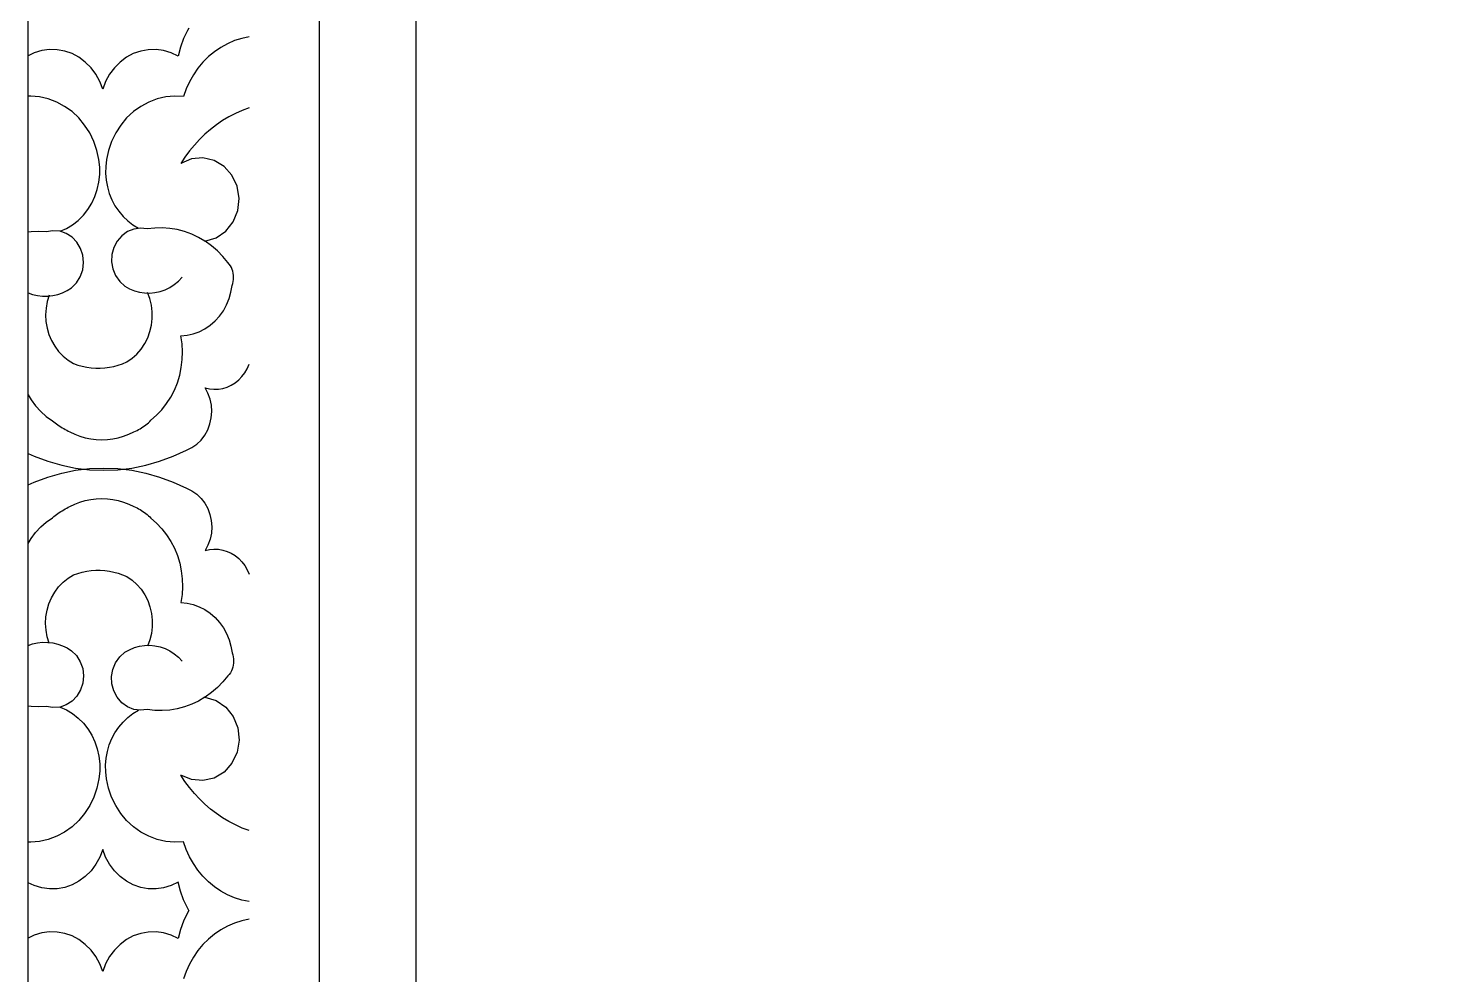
# Model space of a CAD drawing. Extents: x 1188826 to 1909461, y 608442 to 1651179.
# Drawn here: x 1668915 to 1669365.8, y 1028830.8 to 1029135.4 of the extents above; entities that cross this region are included whole.
import ezdxf

# ---------------------------------------------------------------- set-up
doc = ezdxf.new("R2010")
doc.units = 0
doc.header["$LTSCALE"] = 1000
doc.header["$MEASUREMENT"] = 0
doc.layers.add('窗', color=4, linetype='Continuous')
doc.layers.add('立面线', color=40, linetype='Continuous')

# ---------------------------------------------------------------- blocks, each defined once
blk = doc.blocks.new('EHYTERHT5EHTER')
at = {"layer": '窗', "ltscale": 3}
blk.add_lwpolyline([(86749.2, -231660.6), (85555.26, -231660.6), (85555.26, -233330.6), (86749.2, -233330.6)], close=True, dxfattribs=at)

msp = doc.modelspace()

# ---------------------------------------------------------------- linework, layer by layer
at = {"layer": '立面线'}
for p, q in [((1669039.81, 1028413.42), (1669039.81, 1032663.42)), ((1669008.6, 1032633.42), (1669008.6, 1028443.42)), ((1668914.97, 1028443.42), (1668914.97, 1032543.42)), ((1668966.22, 1029134.64), (1668964.97, 1029132)), ((1668966.68, 1029135.41), (1668966.22, 1029134.64)), ((1668963.98, 1029129.24), (1668963.25, 1029126.38)), ((1668964.97, 1029132), (1668963.98, 1029129.24)), ((1668976.95, 1029129.19), (1668974.9, 1029127.79)), ((1668979.11, 1029130.38), (1668976.95, 1029129.19)), ((1668981.36, 1029131.35), (1668979.11, 1029130.38)), ((1668983.69, 1029132.09), (1668981.36, 1029131.35)), ((1668986.06, 1029132.6), (1668983.69, 1029132.09)), ((1668916.97, 1029127.46), (1668914.97, 1029126.51)), ((1668919.36, 1029128.17), (1668916.97, 1029127.46)), ((1668921.82, 1029128.5), (1668919.36, 1029128.17)), ((1668924.31, 1029128.44), (1668921.82, 1029128.5)), ((1668926.76, 1029128), (1668924.31, 1029128.44)), ((1668929.12, 1029127.18), (1668926.76, 1029128)), ((1668931.35, 1029126), (1668929.12, 1029127.18)), ((1668933.39, 1029124.48), (1668931.35, 1029126)), ((1668946.59, 1029126), (1668944.55, 1029124.48)), ((1668948.82, 1029127.18), (1668946.59, 1029126)), ((1668951.19, 1029128), (1668948.82, 1029127.18)), ((1668953.63, 1029128.44), (1668951.19, 1029128)), ((1668956.12, 1029128.5), (1668953.63, 1029128.44)), ((1668958.58, 1029128.17), (1668956.12, 1029128.5)), ((1668960.98, 1029127.46), (1668958.58, 1029128.17)), ((1668963.25, 1029126.38), (1668960.98, 1029127.46)), ((1668972.98, 1029126.2), (1668971.2, 1029124.42)), ((1668974.9, 1029127.79), (1668972.98, 1029126.2)), ((1668935.22, 1029122.66), (1668933.39, 1029124.48)), ((1668936.77, 1029120.57), (1668935.22, 1029122.66)), ((1668938.03, 1029118.26), (1668936.77, 1029120.57)), ((1668941.17, 1029120.57), (1668939.91, 1029118.26)), ((1668942.73, 1029122.66), (1668941.17, 1029120.57)), ((1668944.55, 1029124.48), (1668942.73, 1029122.66)), ((1668968.13, 1029120.38), (1668966.87, 1029118.15)), ((1668969.58, 1029122.48), (1668968.13, 1029120.38)), ((1668971.2, 1029124.42), (1668969.58, 1029122.48)), ((1668938.97, 1029115.78), (1668938.03, 1029118.26)), ((1668939.91, 1029118.26), (1668938.97, 1029115.78)), ((1668965.8, 1029115.8), (1668964.93, 1029113.36)), ((1668966.87, 1029118.15), (1668965.8, 1029115.8)), ((1668915.86, 1029113.49), (1668914.97, 1029113.45)), ((1668918.7, 1029113.23), (1668915.86, 1029113.49)), ((1668921.49, 1029112.6), (1668918.7, 1029113.23)), ((1668924.18, 1029111.58), (1668921.49, 1029112.6)), ((1668926.73, 1029110.21), (1668924.18, 1029111.58)), ((1668953.76, 1029111.58), (1668951.21, 1029110.21)), ((1668956.45, 1029112.6), (1668953.76, 1029111.58)), ((1668959.24, 1029113.23), (1668956.45, 1029112.6)), ((1668962.09, 1029113.49), (1668959.24, 1029113.23)), ((1668964.93, 1029113.36), (1668962.09, 1029113.49)), ((1668929.11, 1029108.51), (1668926.73, 1029110.21)), ((1668931.26, 1029106.5), (1668929.11, 1029108.51)), ((1668933.17, 1029104.21), (1668931.26, 1029106.5)), ((1668946.68, 1029106.5), (1668944.77, 1029104.21)), ((1668948.83, 1029108.51), (1668946.68, 1029106.5)), ((1668951.21, 1029110.21), (1668948.83, 1029108.51)), ((1668979.59, 1029106.84), (1668977.55, 1029105.62)), ((1668981.7, 1029107.94), (1668979.59, 1029106.84)), ((1668983.86, 1029108.91), (1668981.7, 1029107.94)), ((1668986.06, 1029109.74), (1668983.86, 1029108.91)), ((1668934.79, 1029101.68), (1668933.17, 1029104.21)), ((1668944.77, 1029104.21), (1668943.15, 1029101.68)), ((1668973.67, 1029102.82), (1668971.84, 1029101.24)), ((1668975.57, 1029104.28), (1668973.67, 1029102.82)), ((1668977.55, 1029105.62), (1668975.57, 1029104.28)), ((1668936.11, 1029098.95), (1668934.79, 1029101.68)), ((1668937.09, 1029096.06), (1668936.11, 1029098.95)), ((1668941.84, 1029098.95), (1668940.85, 1029096.06)), ((1668943.15, 1029101.68), (1668941.84, 1029098.95)), ((1668968.45, 1029097.77), (1668966.89, 1029095.89)), ((1668970.1, 1029099.56), (1668968.45, 1029097.77)), ((1668971.84, 1029101.24), (1668970.1, 1029099.56)), ((1668937.73, 1029093.07), (1668937.09, 1029096.06)), ((1668938.01, 1029090.66), (1668937.73, 1029093.07)), ((1668940.21, 1029093.07), (1668939.95, 1029090.88)), ((1668940.85, 1029096.06), (1668940.21, 1029093.07)), ((1668965.44, 1029093.91), (1668964.09, 1029091.85)), ((1668967.51, 1029093.33), (1668964.09, 1029091.85)), ((1668966.89, 1029095.89), (1668965.44, 1029093.91)), ((1668971.18, 1029093.67), (1668967.51, 1029093.33)), ((1668974.78, 1029092.84), (1668971.18, 1029093.67)), ((1668938.02, 1029088.24), (1668938.01, 1029090.66)), ((1668939.95, 1029090.88), (1668939.91, 1029088.67)), ((1668939.91, 1029088.67), (1668940.09, 1029086.47)), ((1668977.99, 1029090.91), (1668974.78, 1029092.84)), ((1668980.55, 1029088.06), (1668977.99, 1029090.91)), ((1668937.24, 1029083.48), (1668937.76, 1029085.83)), ((1668937.76, 1029085.83), (1668938.02, 1029088.24)), ((1668940.09, 1029086.47), (1668940.49, 1029084.3)), ((1668940.49, 1029084.3), (1668941.1, 1029082.2)), ((1668982.22, 1029084.52), (1668980.55, 1029088.06)), ((1668982.87, 1029080.61), (1668982.22, 1029084.52)), ((1668935.46, 1029079.04), (1668936.47, 1029081.2)), ((1668936.47, 1029081.2), (1668937.24, 1029083.48)), ((1668941.1, 1029082.2), (1668941.92, 1029080.17)), ((1668941.92, 1029080.17), (1668942.93, 1029078.26)), ((1668982.43, 1029076.67), (1668982.87, 1029080.61)), ((1668931.11, 1029073.54), (1668932.76, 1029075.18)), ((1668932.76, 1029075.18), (1668934.21, 1029077.03)), ((1668934.21, 1029077.03), (1668935.46, 1029079.04)), ((1668942.93, 1029078.26), (1668944.13, 1029076.47)), ((1668944.13, 1029076.47), (1668945.51, 1029074.83)), ((1668980.94, 1029073.03), (1668982.43, 1029076.67)), ((1668925.26, 1029070.01), (1668927.33, 1029070.93)), ((1668927.33, 1029070.93), (1668929.29, 1029072.12)), ((1668929.29, 1029072.12), (1668931.11, 1029073.54)), ((1668945.51, 1029074.83), (1668947.03, 1029073.36)), ((1668948.97, 1029070.74), (1668946.93, 1029069.91)), ((1668947.03, 1029073.36), (1668948.7, 1029072.08)), ((1668948.7, 1029072.08), (1668950.48, 1029071)), ((1668951.14, 1029071.03), (1668948.97, 1029070.74)), ((1668953.31, 1029070.78), (1668951.14, 1029071.03)), ((1668955.71, 1029071.06), (1668953.31, 1029070.78)), ((1668958.14, 1029071.12), (1668955.71, 1029071.06)), ((1668960.56, 1029070.95), (1668958.14, 1029071.12)), ((1668962.95, 1029070.56), (1668960.56, 1029070.95)), ((1668965.31, 1029069.94), (1668962.95, 1029070.56)), ((1668978.53, 1029070.03), (1668980.94, 1029073.03)), ((1668916, 1029069.87), (1668914.97, 1029069.73)), ((1668918.42, 1029069.95), (1668916, 1029069.87)), ((1668920.84, 1029069.81), (1668918.42, 1029069.95)), ((1668922.99, 1029070.19), (1668920.84, 1029069.81)), ((1668925.17, 1029070.03), (1668922.99, 1029070.19)), ((1668925.26, 1029070.01), (1668925.17, 1029070.03)), ((1668927.25, 1029069.32), (1668925.26, 1029070.01)), ((1668929.13, 1029068.12), (1668927.25, 1029069.32)), ((1668930.7, 1029066.49), (1668929.13, 1029068.12)), ((1668931.87, 1029064.51), (1668930.7, 1029066.49)), ((1668943.63, 1029066.87), (1668942.56, 1029064.83)), ((1668945.12, 1029068.6), (1668943.63, 1029066.87)), ((1668946.93, 1029069.91), (1668945.12, 1029068.6)), ((1668967.61, 1029069.11), (1668965.31, 1029069.94)), ((1668969.83, 1029068.06), (1668967.61, 1029069.11)), ((1668971.87, 1029066.86), (1668969.83, 1029068.06)), ((1668971.87, 1029066.86), (1668975.42, 1029067.91)), ((1668971.95, 1029066.81), (1668971.87, 1029066.86)), ((1668973.97, 1029065.36), (1668971.95, 1029066.81)), ((1668975.42, 1029067.91), (1668978.53, 1029070.03)), ((1668932.6, 1029062.29), (1668931.87, 1029064.51)), ((1668932.83, 1029059.95), (1668932.6, 1029062.29)), ((1668941.95, 1029062.57), (1668941.84, 1029060.21)), ((1668942.56, 1029064.83), (1668941.95, 1029062.57)), ((1668975.87, 1029063.73), (1668973.97, 1029065.36)), ((1668977.63, 1029061.93), (1668975.87, 1029063.73)), ((1668979.23, 1029059.97), (1668977.63, 1029061.93)), ((1668931.78, 1029055.41), (1668932.55, 1029057.61)), ((1668932.55, 1029057.61), (1668932.83, 1029059.95)), ((1668941.84, 1029060.21), (1668942.24, 1029057.9)), ((1668942.24, 1029057.9), (1668943.12, 1029055.75)), ((1668979.66, 1029059.48), (1668979.23, 1029059.97)), ((1668980.03, 1029058.95), (1668979.66, 1029059.48)), ((1668980.35, 1029058.38), (1668980.03, 1029058.95)), ((1668980.62, 1029057.78), (1668980.35, 1029058.38)), ((1668980.83, 1029057.15), (1668980.62, 1029057.78)), ((1668980.98, 1029056.5), (1668980.83, 1029057.15)), ((1668928.96, 1029051.86), (1668930.56, 1029053.46)), ((1668930.56, 1029053.46), (1668931.78, 1029055.41)), ((1668943.12, 1029055.75), (1668944.44, 1029053.87)), ((1668944.44, 1029053.87), (1668946.12, 1029052.37)), ((1668960.55, 1029051.93), (1668961.99, 1029052.86)), ((1668961.99, 1029052.86), (1668963.32, 1029053.96)), ((1668963.32, 1029053.96), (1668964.52, 1029055.21)), ((1668980.21, 1029050.43), (1668980.57, 1029052.57)), ((1668980.57, 1029052.57), (1668980.79, 1029053.19)), ((1668980.79, 1029053.19), (1668980.95, 1029053.84)), ((1668980.95, 1029053.84), (1668981.06, 1029054.5)), ((1668981.07, 1029055.84), (1668980.98, 1029056.5)), ((1668981.06, 1029054.5), (1668981.09, 1029055.17)), ((1668981.09, 1029055.17), (1668981.07, 1029055.84)), ((1668914.97, 1029050.19), (1668916.44, 1029049.69)), ((1668916.44, 1029049.69), (1668918.04, 1029049.34)), ((1668918.04, 1029049.34), (1668919.66, 1029049.17)), ((1668919.66, 1029049.17), (1668921.29, 1029049.17)), ((1668921.81, 1029049.44), (1668921.17, 1029047.4)), ((1668921.29, 1029049.17), (1668922.91, 1029049.36)), ((1668922.91, 1029049.36), (1668924.5, 1029049.73)), ((1668924.5, 1029049.73), (1668926.05, 1029050.27)), ((1668926.05, 1029050.27), (1668927.54, 1029050.99)), ((1668927.54, 1029050.99), (1668928.96, 1029051.86)), ((1668946.12, 1029052.37), (1668947.6, 1029051.53)), ((1668947.6, 1029051.53), (1668949.17, 1029050.88)), ((1668949.17, 1029050.88), (1668950.79, 1029050.43)), ((1668950.79, 1029050.43), (1668952.44, 1029050.17)), ((1668952.44, 1029050.17), (1668954.12, 1029050.12)), ((1668954.12, 1029048.38), (1668953.38, 1029050.38)), ((1668954.12, 1029050.12), (1668955.79, 1029050.28)), ((1668954.63, 1029046.29), (1668954.12, 1029048.38)), ((1668955.79, 1029050.28), (1668957.43, 1029050.63)), ((1668957.43, 1029050.63), (1668959.02, 1029051.19)), ((1668959.02, 1029051.19), (1668960.55, 1029051.93)), ((1668978.8, 1029046.35), (1668979.61, 1029048.35)), ((1668979.61, 1029048.35), (1668980.21, 1029050.43)), ((1668920.77, 1029045.28), (1668920.62, 1029043.14)), ((1668921.17, 1029047.4), (1668920.77, 1029045.28)), ((1668954.89, 1029044.15), (1668954.63, 1029046.29)), ((1668954.89, 1029042), (1668954.89, 1029044.15)), ((1668976.54, 1029042.75), (1668977.77, 1029044.48)), ((1668977.77, 1029044.48), (1668978.8, 1029046.35)), ((1668920.62, 1029043.14), (1668920.73, 1029040.98)), ((1668920.73, 1029040.98), (1668921.08, 1029038.86)), ((1668954.16, 1029037.77), (1668954.65, 1029039.86)), ((1668954.65, 1029039.86), (1668954.89, 1029042)), ((1668971.86, 1029038.65), (1668973.56, 1029039.82)), ((1668973.56, 1029039.82), (1668975.13, 1029041.19)), ((1668975.13, 1029041.19), (1668976.54, 1029042.75)), ((1668921.08, 1029038.86), (1668921.67, 1029036.8)), ((1668921.67, 1029036.8), (1668922.5, 1029034.84)), ((1668922.5, 1029034.84), (1668923.55, 1029033.01)), ((1668952.48, 1029033.87), (1668953.44, 1029035.76)), ((1668953.44, 1029035.76), (1668954.16, 1029037.77)), ((1668964.14, 1029036.37), (1668966.15, 1029036.57)), ((1668964.51, 1029033.84), (1668964.14, 1029036.37)), ((1668966.15, 1029036.57), (1668968.12, 1029037.02)), ((1668968.12, 1029037.02), (1668970.04, 1029037.72)), ((1668970.04, 1029037.72), (1668971.86, 1029038.65)), ((1668923.55, 1029033.01), (1668924.8, 1029031.33)), ((1668924.8, 1029031.33), (1668926.24, 1029029.84)), ((1668948.42, 1029029.16), (1668949.96, 1029030.54)), ((1668949.96, 1029030.54), (1668951.32, 1029032.12)), ((1668951.32, 1029032.12), (1668952.48, 1029033.87)), ((1668964.65, 1029031.29), (1668964.51, 1029033.84)), ((1668964.57, 1029028.73), (1668964.65, 1029031.29)), ((1668926.24, 1029029.84), (1668927.84, 1029028.55)), ((1668927.84, 1029028.55), (1668929.58, 1029027.48)), ((1668929.58, 1029027.48), (1668930.97, 1029027)), ((1668930.97, 1029027), (1668932.39, 1029026.61)), ((1668932.39, 1029026.61), (1668933.83, 1029026.31)), ((1668933.83, 1029026.31), (1668935.28, 1029026.11)), ((1668935.28, 1029026.11), (1668936.74, 1029026.01)), ((1668936.74, 1029026.01), (1668938.21, 1029026)), ((1668938.21, 1029026), (1668939.67, 1029026.1)), ((1668939.67, 1029026.1), (1668941.12, 1029026.29)), ((1668941.12, 1029026.29), (1668942.56, 1029026.57)), ((1668942.56, 1029026.57), (1668943.98, 1029026.95)), ((1668943.98, 1029026.95), (1668945.38, 1029027.43)), ((1668945.38, 1029027.43), (1668946.74, 1029027.99)), ((1668946.74, 1029027.99), (1668948.42, 1029029.16)), ((1668963.74, 1029023.7), (1668964.26, 1029026.19)), ((1668964.26, 1029026.19), (1668964.57, 1029028.73)), ((1668984.68, 1029024.5), (1668985.45, 1029025.82)), ((1668985.45, 1029025.82), (1668986.06, 1029027.23)), ((1668962.04, 1029018.92), (1668962.99, 1029021.27)), ((1668962.99, 1029021.27), (1668963.74, 1029023.7)), ((1668980.33, 1029020.51), (1668981.58, 1029021.28)), ((1668981.58, 1029021.28), (1668982.73, 1029022.22)), ((1668982.73, 1029022.22), (1668983.77, 1029023.3)), ((1668983.77, 1029023.3), (1668984.68, 1029024.5)), ((1668914.97, 1029017.37), (1668915.93, 1029015.79)), ((1668959.53, 1029014.58), (1668960.88, 1029016.69)), ((1668960.88, 1029016.69), (1668962.04, 1029018.92)), ((1668972.83, 1029017.89), (1668971.9, 1029019.65)), ((1668971.9, 1029019.65), (1668973.31, 1029019.32)), ((1668973.52, 1029016.01), (1668972.83, 1029017.89)), ((1668973.31, 1029019.32), (1668974.74, 1029019.18)), ((1668974.74, 1029019.18), (1668976.19, 1029019.24)), ((1668976.19, 1029019.24), (1668977.61, 1029019.48)), ((1668977.61, 1029019.48), (1668979, 1029019.9)), ((1668979, 1029019.9), (1668980.33, 1029020.51)), ((1668915.93, 1029015.79), (1668917.4, 1029013.84)), ((1668917.4, 1029013.84), (1668919.04, 1029012.07)), ((1668919.04, 1029012.07), (1668920.84, 1029010.48)), ((1668956.32, 1029010.83), (1668958.01, 1029012.62)), ((1668958.01, 1029012.62), (1668959.53, 1029014.58)), ((1668973.93, 1029014.04), (1668973.52, 1029016.01)), ((1668973.9, 1029010.01), (1668974.06, 1029012.02)), ((1668974.06, 1029012.02), (1668973.93, 1029014.04)), ((1668920.84, 1029010.48), (1668922.78, 1029009.09)), ((1668922.78, 1029009.09), (1668923.21, 1029008.74)), ((1668923.21, 1029008.74), (1668923.66, 1029008.4)), ((1668923.66, 1029008.4), (1668924.11, 1029008.08)), ((1668924.11, 1029008.08), (1668924.56, 1029007.75)), ((1668924.56, 1029007.75), (1668925.02, 1029007.44)), ((1668925.02, 1029007.44), (1668925.48, 1029007.14)), ((1668951.92, 1029007.06), (1668952.37, 1029007.38)), ((1668952.37, 1029007.38), (1668952.81, 1029007.72)), ((1668952.81, 1029007.72), (1668953.25, 1029008.07)), ((1668953.25, 1029008.07), (1668953.67, 1029008.44)), ((1668953.67, 1029008.44), (1668954.08, 1029008.82)), ((1668954.08, 1029008.82), (1668954.47, 1029009.22)), ((1668954.47, 1029009.22), (1668956.32, 1029010.83)), ((1668972.77, 1029006.17), (1668973.47, 1029008.04)), ((1668973.47, 1029008.04), (1668973.9, 1029010.01)), ((1668925.48, 1029007.14), (1668925.95, 1029006.84)), ((1668925.95, 1029006.84), (1668926.43, 1029006.55)), ((1668926.43, 1029006.55), (1668926.9, 1029006.27)), ((1668926.9, 1029006.27), (1668927.39, 1029006)), ((1668927.39, 1029006), (1668927.87, 1029005.74)), ((1668927.87, 1029005.74), (1668928.36, 1029005.49)), ((1668928.36, 1029005.49), (1668929.99, 1029004.72)), ((1668929.99, 1029004.72), (1668931.67, 1029004.09)), ((1668931.67, 1029004.09), (1668933.39, 1029003.59)), ((1668933.39, 1029003.59), (1668935.14, 1029003.23)), ((1668935.14, 1029003.23), (1668936.91, 1029003.01)), ((1668936.91, 1029003.01), (1668938.69, 1029002.94)), ((1668938.69, 1029002.94), (1668940.47, 1029003.01)), ((1668940.47, 1029003.01), (1668942.24, 1029003.23)), ((1668942.24, 1029003.23), (1668943.99, 1029003.59)), ((1668943.99, 1029003.59), (1668945.71, 1029004.09)), ((1668945.71, 1029004.09), (1668947.39, 1029004.72)), ((1668947.39, 1029004.72), (1668949.02, 1029005.49)), ((1668949.02, 1029005.49), (1668949.52, 1029005.71)), ((1668949.52, 1029005.71), (1668950.02, 1029005.94)), ((1668950.02, 1029005.94), (1668950.51, 1029006.2)), ((1668950.51, 1029006.2), (1668950.99, 1029006.47)), ((1668950.99, 1029006.47), (1668951.46, 1029006.76)), ((1668951.46, 1029006.76), (1668951.92, 1029007.06)), ((1668969.22, 1029001.52), (1668970.62, 1029002.87)), ((1668970.62, 1029002.87), (1668971.81, 1029004.43)), ((1668971.81, 1029004.43), (1668972.77, 1029006.17)), ((1668914.97, 1028998.55), (1668916.96, 1028997.64)), ((1668961.65, 1028997.64), (1668965.95, 1028999.61)), ((1668965.95, 1028999.57), (1668967.65, 1029000.41)), ((1668967.65, 1029000.41), (1668969.22, 1029001.52)), ((1668916.96, 1028997.64), (1668921.34, 1028996.02)), ((1668921.34, 1028996.02), (1668925.78, 1028994.75)), ((1668925.78, 1028994.75), (1668930.26, 1028993.84)), ((1668930.26, 1028993.84), (1668934.77, 1028993.3)), ((1668934.77, 1028993.66), (1668939.3, 1028993.84)), ((1668939.3, 1028993.84), (1668943.83, 1028993.66)), ((1668943.83, 1028993.3), (1668948.35, 1028993.84)), ((1668948.35, 1028993.84), (1668952.83, 1028994.75)), ((1668952.83, 1028994.75), (1668957.27, 1028996.02)), ((1668957.27, 1028996.02), (1668961.65, 1028997.64)), ((1668914.97, 1028988.41), (1668916.96, 1028989.32)), ((1668916.96, 1028989.32), (1668921.34, 1028990.94)), ((1668921.34, 1028990.94), (1668925.78, 1028992.21)), ((1668925.78, 1028992.21), (1668930.26, 1028993.12)), ((1668930.26, 1028993.12), (1668934.77, 1028993.66)), ((1668934.77, 1028993.3), (1668939.3, 1028993.12)), ((1668939.3, 1028993.12), (1668943.83, 1028993.3)), ((1668943.83, 1028993.66), (1668948.35, 1028993.12)), ((1668948.35, 1028993.12), (1668952.83, 1028992.21)), ((1668952.83, 1028992.21), (1668957.27, 1028990.94)), ((1668957.27, 1028990.94), (1668961.65, 1028989.32)), ((1668961.65, 1028989.32), (1668965.95, 1028987.35)), ((1668965.95, 1028987.39), (1668967.65, 1028986.55)), ((1668967.65, 1028986.55), (1668969.22, 1028985.44)), ((1668969.22, 1028985.44), (1668970.62, 1028984.09)), ((1668925.95, 1028980.12), (1668926.43, 1028980.41)), ((1668926.43, 1028980.41), (1668926.9, 1028980.68)), ((1668926.9, 1028980.68), (1668927.39, 1028980.95)), ((1668927.39, 1028980.95), (1668927.87, 1028981.22)), ((1668927.87, 1028981.22), (1668928.36, 1028981.47)), ((1668928.36, 1028981.47), (1668929.99, 1028982.24)), ((1668929.99, 1028982.24), (1668931.67, 1028982.87)), ((1668931.67, 1028982.87), (1668933.39, 1028983.37)), ((1668933.39, 1028983.37), (1668935.14, 1028983.73)), ((1668935.14, 1028983.73), (1668936.91, 1028983.95)), ((1668936.91, 1028983.95), (1668938.69, 1028984.02)), ((1668938.69, 1028984.02), (1668940.47, 1028983.95)), ((1668940.47, 1028983.95), (1668942.24, 1028983.73)), ((1668942.24, 1028983.73), (1668943.99, 1028983.37)), ((1668943.99, 1028983.37), (1668945.71, 1028982.87)), ((1668945.71, 1028982.87), (1668947.39, 1028982.24)), ((1668947.39, 1028982.24), (1668949.02, 1028981.47)), ((1668949.02, 1028981.47), (1668949.52, 1028981.25)), ((1668949.52, 1028981.25), (1668950.02, 1028981.01)), ((1668950.02, 1028981.01), (1668950.51, 1028980.76)), ((1668950.51, 1028980.76), (1668950.99, 1028980.49)), ((1668950.99, 1028980.49), (1668951.46, 1028980.2)), ((1668970.62, 1028984.09), (1668971.81, 1028982.53)), ((1668971.81, 1028982.53), (1668972.77, 1028980.79)), ((1668972.77, 1028980.79), (1668973.47, 1028978.92)), ((1668919.04, 1028974.89), (1668920.84, 1028976.48)), ((1668920.84, 1028976.48), (1668922.78, 1028977.87)), ((1668922.78, 1028977.87), (1668923.21, 1028978.22)), ((1668923.21, 1028978.22), (1668923.66, 1028978.55)), ((1668923.66, 1028978.55), (1668924.11, 1028978.88)), ((1668924.11, 1028978.88), (1668924.56, 1028979.2)), ((1668924.56, 1028979.2), (1668925.02, 1028979.52)), ((1668925.02, 1028979.52), (1668925.48, 1028979.82)), ((1668925.48, 1028979.82), (1668925.95, 1028980.12)), ((1668951.46, 1028980.2), (1668951.92, 1028979.9)), ((1668951.92, 1028979.9), (1668952.37, 1028979.58)), ((1668952.37, 1028979.58), (1668952.81, 1028979.24)), ((1668952.81, 1028979.24), (1668953.25, 1028978.89)), ((1668953.25, 1028978.89), (1668953.67, 1028978.52)), ((1668953.67, 1028978.52), (1668954.08, 1028978.14)), ((1668954.08, 1028978.14), (1668954.47, 1028977.74)), ((1668954.47, 1028977.74), (1668956.32, 1028976.13)), ((1668956.32, 1028976.13), (1668958.01, 1028974.34)), ((1668973.47, 1028978.92), (1668973.9, 1028976.95)), ((1668973.9, 1028976.95), (1668974.06, 1028974.94)), ((1668915.93, 1028971.17), (1668917.4, 1028973.12)), ((1668917.4, 1028973.12), (1668919.04, 1028974.89)), ((1668958.01, 1028974.34), (1668959.53, 1028972.38)), ((1668959.53, 1028972.38), (1668960.88, 1028970.27)), ((1668973.93, 1028972.92), (1668973.52, 1028970.95)), ((1668974.06, 1028974.94), (1668973.93, 1028972.92)), ((1668914.97, 1028969.59), (1668915.93, 1028971.17)), ((1668960.88, 1028970.27), (1668962.04, 1028968.04)), ((1668962.04, 1028968.04), (1668962.99, 1028965.69)), ((1668972.83, 1028969.06), (1668971.9, 1028967.31)), ((1668971.9, 1028967.31), (1668973.31, 1028967.64)), ((1668973.52, 1028970.95), (1668972.83, 1028969.06)), ((1668973.31, 1028967.64), (1668974.74, 1028967.77)), ((1668974.74, 1028967.77), (1668976.19, 1028967.72)), ((1668976.19, 1028967.72), (1668977.61, 1028967.48)), ((1668977.61, 1028967.48), (1668979, 1028967.05)), ((1668979, 1028967.05), (1668980.33, 1028966.45)), ((1668962.99, 1028965.69), (1668963.74, 1028963.26)), ((1668963.74, 1028963.26), (1668964.26, 1028960.77)), ((1668980.33, 1028966.45), (1668981.58, 1028965.67)), ((1668981.58, 1028965.67), (1668982.73, 1028964.74)), ((1668982.73, 1028964.74), (1668983.77, 1028963.66)), ((1668983.77, 1028963.66), (1668984.68, 1028962.46)), ((1668984.68, 1028962.46), (1668985.45, 1028961.14)), ((1668926.24, 1028957.12), (1668927.84, 1028958.41)), ((1668927.84, 1028958.41), (1668929.58, 1028959.47)), ((1668929.58, 1028959.47), (1668930.97, 1028959.96)), ((1668930.97, 1028959.96), (1668932.39, 1028960.35)), ((1668932.39, 1028960.35), (1668933.83, 1028960.65)), ((1668933.83, 1028960.65), (1668935.28, 1028960.85)), ((1668935.28, 1028960.85), (1668936.74, 1028960.95)), ((1668936.74, 1028960.95), (1668938.21, 1028960.96)), ((1668938.21, 1028960.96), (1668939.67, 1028960.86)), ((1668939.67, 1028960.86), (1668941.12, 1028960.67)), ((1668941.12, 1028960.67), (1668942.56, 1028960.39)), ((1668942.56, 1028960.39), (1668943.98, 1028960.01)), ((1668943.98, 1028960.01), (1668945.38, 1028959.53)), ((1668945.38, 1028959.53), (1668946.74, 1028958.96)), ((1668946.74, 1028958.96), (1668948.42, 1028957.8)), ((1668948.42, 1028957.8), (1668949.96, 1028956.42)), ((1668964.26, 1028960.77), (1668964.57, 1028958.23)), ((1668964.57, 1028958.23), (1668964.65, 1028955.67)), ((1668985.45, 1028961.14), (1668986.06, 1028959.73)), ((1668922.5, 1028952.12), (1668923.55, 1028953.95)), ((1668923.55, 1028953.95), (1668924.8, 1028955.63)), ((1668924.8, 1028955.63), (1668926.24, 1028957.12)), ((1668949.96, 1028956.42), (1668951.32, 1028954.84)), ((1668951.32, 1028954.84), (1668952.48, 1028953.09)), ((1668964.65, 1028955.67), (1668964.51, 1028953.12)), ((1668921.08, 1028948.1), (1668921.67, 1028950.15)), ((1668921.67, 1028950.15), (1668922.5, 1028952.12)), ((1668952.48, 1028953.09), (1668953.44, 1028951.2)), ((1668953.44, 1028951.2), (1668954.16, 1028949.19)), ((1668954.16, 1028949.19), (1668954.65, 1028947.1)), ((1668964.51, 1028953.12), (1668964.14, 1028950.59)), ((1668964.14, 1028950.59), (1668966.15, 1028950.39)), ((1668966.15, 1028950.39), (1668968.12, 1028949.94)), ((1668968.12, 1028949.94), (1668970.04, 1028949.24)), ((1668970.04, 1028949.24), (1668971.86, 1028948.3)), ((1668920.62, 1028943.82), (1668920.73, 1028945.98)), ((1668920.73, 1028945.98), (1668921.08, 1028948.1)), ((1668954.65, 1028947.1), (1668954.89, 1028944.96)), ((1668954.89, 1028944.96), (1668954.89, 1028942.8)), ((1668971.86, 1028948.3), (1668973.56, 1028947.14)), ((1668973.56, 1028947.14), (1668975.13, 1028945.77)), ((1668975.13, 1028945.77), (1668976.54, 1028944.21)), ((1668976.54, 1028944.21), (1668977.77, 1028942.48)), ((1668920.77, 1028941.67), (1668920.62, 1028943.82)), ((1668921.17, 1028939.56), (1668920.77, 1028941.67)), ((1668954.63, 1028940.67), (1668954.12, 1028938.58)), ((1668954.89, 1028942.8), (1668954.63, 1028940.67)), ((1668977.77, 1028942.48), (1668978.8, 1028940.6)), ((1668978.8, 1028940.6), (1668979.61, 1028938.61)), ((1668914.97, 1028936.77), (1668916.44, 1028937.27)), ((1668916.44, 1028937.27), (1668918.04, 1028937.62)), ((1668918.04, 1028937.62), (1668919.66, 1028937.79)), ((1668919.66, 1028937.79), (1668921.29, 1028937.78)), ((1668921.81, 1028937.52), (1668921.17, 1028939.56)), ((1668921.29, 1028937.78), (1668922.91, 1028937.6)), ((1668922.91, 1028937.6), (1668924.5, 1028937.23)), ((1668924.5, 1028937.23), (1668926.05, 1028936.68)), ((1668926.05, 1028936.68), (1668927.54, 1028935.97)), ((1668927.54, 1028935.97), (1668928.96, 1028935.1)), ((1668946.12, 1028934.59), (1668947.6, 1028935.42)), ((1668947.6, 1028935.42), (1668949.17, 1028936.08)), ((1668949.17, 1028936.08), (1668950.79, 1028936.53)), ((1668950.79, 1028936.53), (1668952.44, 1028936.79)), ((1668952.44, 1028936.79), (1668954.12, 1028936.84)), ((1668954.12, 1028938.58), (1668953.38, 1028936.58)), ((1668954.12, 1028936.84), (1668955.79, 1028936.68)), ((1668955.79, 1028936.68), (1668957.43, 1028936.33)), ((1668957.43, 1028936.33), (1668959.02, 1028935.77)), ((1668959.02, 1028935.77), (1668960.55, 1028935.02)), ((1668979.61, 1028938.61), (1668980.21, 1028936.53)), ((1668980.21, 1028936.53), (1668980.57, 1028934.39)), ((1668928.96, 1028935.1), (1668930.56, 1028933.5)), ((1668930.56, 1028933.5), (1668931.78, 1028931.55)), ((1668931.78, 1028931.55), (1668932.55, 1028929.35)), ((1668942.24, 1028929.06), (1668943.12, 1028931.21)), ((1668943.12, 1028931.21), (1668944.44, 1028933.09)), ((1668944.44, 1028933.09), (1668946.12, 1028934.59)), ((1668960.55, 1028935.02), (1668961.99, 1028934.1)), ((1668961.99, 1028934.1), (1668963.32, 1028933)), ((1668963.32, 1028933), (1668964.52, 1028931.75)), ((1668980.57, 1028934.39), (1668980.79, 1028933.76)), ((1668980.79, 1028933.76), (1668980.95, 1028933.12)), ((1668980.95, 1028933.12), (1668981.06, 1028932.46)), ((1668981.07, 1028931.12), (1668980.98, 1028930.46)), ((1668981.06, 1028932.46), (1668981.09, 1028931.79)), ((1668981.09, 1028931.79), (1668981.07, 1028931.12)), ((1668932.55, 1028929.35), (1668932.83, 1028927.01)), ((1668932.83, 1028927.01), (1668932.6, 1028924.67)), ((1668941.84, 1028926.74), (1668942.24, 1028929.06)), ((1668941.95, 1028924.39), (1668941.84, 1028926.74)), ((1668979.23, 1028926.99), (1668977.63, 1028925.03)), ((1668979.66, 1028927.48), (1668979.23, 1028926.99)), ((1668980.03, 1028928.01), (1668979.66, 1028927.48)), ((1668980.35, 1028928.58), (1668980.03, 1028928.01)), ((1668980.62, 1028929.18), (1668980.35, 1028928.58)), ((1668980.83, 1028929.81), (1668980.62, 1028929.18)), ((1668980.98, 1028930.46), (1668980.83, 1028929.81)), ((1668931.87, 1028922.45), (1668930.7, 1028920.47)), ((1668932.6, 1028924.67), (1668931.87, 1028922.45)), ((1668942.56, 1028922.13), (1668941.95, 1028924.39)), ((1668943.63, 1028920.09), (1668942.56, 1028922.13)), ((1668975.87, 1028923.23), (1668973.97, 1028921.6)), ((1668977.63, 1028925.03), (1668975.87, 1028923.23)), ((1668916, 1028917.09), (1668914.97, 1028917.22)), ((1668927.25, 1028917.63), (1668925.26, 1028916.95)), ((1668929.13, 1028918.83), (1668927.25, 1028917.63)), ((1668930.7, 1028920.47), (1668929.13, 1028918.83)), ((1668945.12, 1028918.36), (1668943.63, 1028920.09)), ((1668946.93, 1028917.05), (1668945.12, 1028918.36)), ((1668967.61, 1028917.85), (1668965.31, 1028917.02)), ((1668969.83, 1028918.9), (1668967.61, 1028917.85)), ((1668971.87, 1028920.1), (1668969.83, 1028918.9)), ((1668971.95, 1028920.15), (1668971.87, 1028920.1)), ((1668971.87, 1028920.1), (1668975.42, 1028919.05)), ((1668973.97, 1028921.6), (1668971.95, 1028920.15)), ((1668975.42, 1028919.05), (1668978.53, 1028916.93)), ((1668918.42, 1028917), (1668916, 1028917.09)), ((1668920.84, 1028917.15), (1668918.42, 1028917)), ((1668922.99, 1028916.77), (1668920.84, 1028917.15)), ((1668925.17, 1028916.93), (1668922.99, 1028916.77)), ((1668925.26, 1028916.95), (1668925.17, 1028916.93)), ((1668925.26, 1028916.95), (1668927.33, 1028916.03)), ((1668927.33, 1028916.03), (1668929.29, 1028914.84)), ((1668929.29, 1028914.84), (1668931.11, 1028913.42)), ((1668931.11, 1028913.42), (1668932.76, 1028911.77)), ((1668945.51, 1028912.13), (1668947.03, 1028913.6)), ((1668948.97, 1028916.22), (1668946.93, 1028917.05)), ((1668947.03, 1028913.6), (1668948.7, 1028914.88)), ((1668948.7, 1028914.88), (1668950.48, 1028915.96)), ((1668951.14, 1028915.93), (1668948.97, 1028916.22)), ((1668953.31, 1028916.18), (1668951.14, 1028915.93)), ((1668955.71, 1028915.89), (1668953.31, 1028916.18)), ((1668958.14, 1028915.84), (1668955.71, 1028915.89)), ((1668960.56, 1028916.01), (1668958.14, 1028915.84)), ((1668962.95, 1028916.4), (1668960.56, 1028916.01)), ((1668965.31, 1028917.02), (1668962.95, 1028916.4)), ((1668978.53, 1028916.93), (1668980.94, 1028913.93)), ((1668980.94, 1028913.93), (1668982.43, 1028910.29)), ((1668932.76, 1028911.77), (1668934.21, 1028909.93)), ((1668934.21, 1028909.93), (1668935.46, 1028907.92)), ((1668941.92, 1028906.79), (1668942.93, 1028908.7)), ((1668942.93, 1028908.7), (1668944.13, 1028910.49)), ((1668944.13, 1028910.49), (1668945.51, 1028912.13)), ((1668982.43, 1028910.29), (1668982.87, 1028906.35)), ((1668935.46, 1028907.92), (1668936.47, 1028905.76)), ((1668936.47, 1028905.76), (1668937.24, 1028903.48)), ((1668940.49, 1028902.66), (1668941.1, 1028904.76)), ((1668941.1, 1028904.76), (1668941.92, 1028906.79)), ((1668982.87, 1028906.35), (1668982.22, 1028902.44)), ((1668937.24, 1028903.48), (1668937.76, 1028901.12)), ((1668937.76, 1028901.12), (1668938.02, 1028898.72)), ((1668939.91, 1028898.29), (1668940.09, 1028900.49)), ((1668940.09, 1028900.49), (1668940.49, 1028902.66)), ((1668982.22, 1028902.44), (1668980.55, 1028898.9)), ((1668938.01, 1028896.3), (1668937.73, 1028893.89)), ((1668938.02, 1028898.72), (1668938.01, 1028896.3)), ((1668939.95, 1028896.08), (1668939.91, 1028898.29)), ((1668940.21, 1028893.89), (1668939.95, 1028896.08)), ((1668965.44, 1028893.05), (1668964.09, 1028895.1)), ((1668967.51, 1028893.63), (1668964.09, 1028895.1)), ((1668977.99, 1028896.05), (1668974.78, 1028894.12)), ((1668980.55, 1028898.9), (1668977.99, 1028896.05)), ((1668937.09, 1028890.9), (1668936.11, 1028888.01)), ((1668937.73, 1028893.89), (1668937.09, 1028890.9)), ((1668940.85, 1028890.9), (1668940.21, 1028893.89)), ((1668941.84, 1028888.01), (1668940.85, 1028890.9)), ((1668966.89, 1028891.07), (1668965.44, 1028893.05)), ((1668968.45, 1028889.19), (1668966.89, 1028891.07)), ((1668971.18, 1028893.29), (1668967.51, 1028893.63)), ((1668974.78, 1028894.12), (1668971.18, 1028893.29)), ((1668936.11, 1028888.01), (1668934.79, 1028885.28)), ((1668943.15, 1028885.28), (1668941.84, 1028888.01)), ((1668970.1, 1028887.4), (1668968.45, 1028889.19)), ((1668971.84, 1028885.72), (1668970.1, 1028887.4)), ((1668973.67, 1028884.14), (1668971.84, 1028885.72)), ((1668933.17, 1028882.75), (1668931.26, 1028880.46)), ((1668934.79, 1028885.28), (1668933.17, 1028882.75)), ((1668944.77, 1028882.75), (1668943.15, 1028885.28)), ((1668946.68, 1028880.46), (1668944.77, 1028882.75)), ((1668975.57, 1028882.68), (1668973.67, 1028884.14)), ((1668977.55, 1028881.34), (1668975.57, 1028882.68)), ((1668979.59, 1028880.11), (1668977.55, 1028881.34)), ((1668926.73, 1028876.74), (1668924.18, 1028875.37)), ((1668929.11, 1028878.45), (1668926.73, 1028876.74)), ((1668931.26, 1028880.46), (1668929.11, 1028878.45)), ((1668948.83, 1028878.45), (1668946.68, 1028880.46)), ((1668951.21, 1028876.74), (1668948.83, 1028878.45)), ((1668953.76, 1028875.37), (1668951.21, 1028876.74)), ((1668981.7, 1028879.02), (1668979.59, 1028880.11)), ((1668983.86, 1028878.05), (1668981.7, 1028879.02)), ((1668986.06, 1028877.22), (1668983.86, 1028878.05)), ((1668915.86, 1028873.47), (1668914.97, 1028873.51)), ((1668918.7, 1028873.72), (1668915.86, 1028873.47)), ((1668921.49, 1028874.36), (1668918.7, 1028873.72)), ((1668924.18, 1028875.37), (1668921.49, 1028874.36)), ((1668956.45, 1028874.36), (1668953.76, 1028875.37)), ((1668959.24, 1028873.72), (1668956.45, 1028874.36)), ((1668962.09, 1028873.47), (1668959.24, 1028873.72)), ((1668964.93, 1028873.6), (1668962.09, 1028873.47)), ((1668965.8, 1028871.16), (1668964.93, 1028873.6)), ((1668938.03, 1028868.7), (1668936.77, 1028866.39)), ((1668938.97, 1028871.18), (1668938.03, 1028868.7)), ((1668939.91, 1028868.7), (1668938.97, 1028871.18)), ((1668941.17, 1028866.39), (1668939.91, 1028868.7)), ((1668966.87, 1028868.81), (1668965.8, 1028871.16)), ((1668968.13, 1028866.58), (1668966.87, 1028868.81)), ((1668935.22, 1028864.3), (1668933.39, 1028862.48)), ((1668936.77, 1028866.39), (1668935.22, 1028864.3)), ((1668942.73, 1028864.3), (1668941.17, 1028866.39)), ((1668944.55, 1028862.48), (1668942.73, 1028864.3)), ((1668969.58, 1028864.48), (1668968.13, 1028866.58)), ((1668971.2, 1028862.54), (1668969.58, 1028864.48)), ((1668916.97, 1028859.5), (1668914.97, 1028860.45)), ((1668919.36, 1028858.79), (1668916.97, 1028859.5)), ((1668921.82, 1028858.46), (1668919.36, 1028858.79)), ((1668926.76, 1028858.96), (1668924.31, 1028858.51)), ((1668929.12, 1028859.78), (1668926.76, 1028858.96)), ((1668931.35, 1028860.96), (1668929.12, 1028859.78)), ((1668933.39, 1028862.48), (1668931.35, 1028860.96)), ((1668946.59, 1028860.96), (1668944.55, 1028862.48)), ((1668948.82, 1028859.78), (1668946.59, 1028860.96)), ((1668951.19, 1028858.96), (1668948.82, 1028859.78)), ((1668953.63, 1028858.51), (1668951.19, 1028858.96)), ((1668958.58, 1028858.79), (1668956.12, 1028858.46)), ((1668960.98, 1028859.5), (1668958.58, 1028858.79)), ((1668963.25, 1028860.58), (1668960.98, 1028859.5)), ((1668963.98, 1028857.72), (1668963.25, 1028860.58)), ((1668972.98, 1028860.76), (1668971.2, 1028862.54)), ((1668974.9, 1028859.16), (1668972.98, 1028860.76)), ((1668976.95, 1028857.77), (1668974.9, 1028859.16)), ((1668924.31, 1028858.51), (1668921.82, 1028858.46)), ((1668956.12, 1028858.46), (1668953.63, 1028858.51)), ((1668964.97, 1028854.96), (1668963.98, 1028857.72)), ((1668966.22, 1028852.32), (1668964.97, 1028854.96)), ((1668979.11, 1028856.58), (1668976.95, 1028857.77)), ((1668981.36, 1028855.61), (1668979.11, 1028856.58)), ((1668983.69, 1028854.87), (1668981.36, 1028855.61)), ((1668986.06, 1028854.36), (1668983.69, 1028854.87)), ((1668966.22, 1028850.77), (1668964.97, 1028848.13)), ((1668966.68, 1028851.55), (1668966.22, 1028852.32)), ((1668966.68, 1028851.55), (1668966.22, 1028850.77)), ((1668963.98, 1028845.37), (1668963.25, 1028842.51)), ((1668964.97, 1028848.13), (1668963.98, 1028845.37)), ((1668976.95, 1028845.32), (1668974.9, 1028843.93)), ((1668979.11, 1028846.51), (1668976.95, 1028845.32)), ((1668981.36, 1028847.48), (1668979.11, 1028846.51)), ((1668983.69, 1028848.22), (1668981.36, 1028847.48)), ((1668986.06, 1028848.73), (1668983.69, 1028848.22)), ((1668916.97, 1028843.59), (1668914.97, 1028842.64)), ((1668919.36, 1028844.3), (1668916.97, 1028843.59)), ((1668921.82, 1028844.63), (1668919.36, 1028844.3)), ((1668924.31, 1028844.58), (1668921.82, 1028844.63)), ((1668926.76, 1028844.13), (1668924.31, 1028844.58)), ((1668929.12, 1028843.31), (1668926.76, 1028844.13)), ((1668931.35, 1028842.13), (1668929.12, 1028843.31)), ((1668933.39, 1028840.61), (1668931.35, 1028842.13)), ((1668935.22, 1028838.79), (1668933.39, 1028840.61)), ((1668944.55, 1028840.61), (1668942.73, 1028838.79)), ((1668946.59, 1028842.13), (1668944.55, 1028840.61)), ((1668948.82, 1028843.31), (1668946.59, 1028842.13)), ((1668951.19, 1028844.13), (1668948.82, 1028843.31)), ((1668953.63, 1028844.58), (1668951.19, 1028844.13)), ((1668956.12, 1028844.63), (1668953.63, 1028844.58)), ((1668958.58, 1028844.3), (1668956.12, 1028844.63)), ((1668960.98, 1028843.59), (1668958.58, 1028844.3)), ((1668963.25, 1028842.51), (1668960.98, 1028843.59)), ((1668971.2, 1028840.56), (1668969.58, 1028838.61)), ((1668972.98, 1028842.33), (1668971.2, 1028840.56)), ((1668974.9, 1028843.93), (1668972.98, 1028842.33)), ((1668936.77, 1028836.7), (1668935.22, 1028838.79)), ((1668938.03, 1028834.39), (1668936.77, 1028836.7)), ((1668941.17, 1028836.7), (1668939.91, 1028834.39)), ((1668942.73, 1028838.79), (1668941.17, 1028836.7)), ((1668968.13, 1028836.51), (1668966.87, 1028834.28)), ((1668969.58, 1028838.61), (1668968.13, 1028836.51)), ((1668938.97, 1028831.91), (1668938.03, 1028834.39)), ((1668939.91, 1028834.39), (1668938.97, 1028831.91)), ((1668965.8, 1028831.93), (1668964.93, 1028829.49)), ((1668966.87, 1028834.28), (1668965.8, 1028831.93))]:
    msp.add_line(p, q, dxfattribs=at)

# ---------------------------------------------------------------- block references
at = {"layer": '窗'}
msp.add_blockref('EHYTERHT5EHTER', (1583484.46, 1261794.02), dxfattribs=at)

doc.saveas('drawing.dxf')
